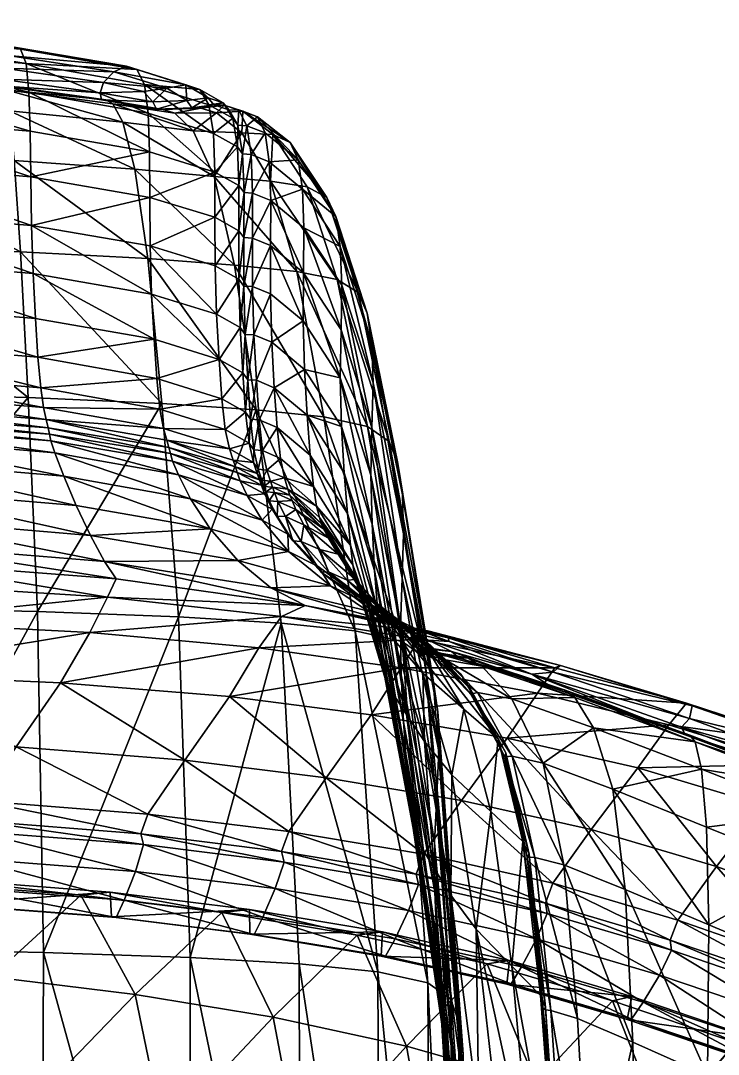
# Model space of a CAD drawing. Header units: centimetres. Extents: x -906 to 906, y -348 to 348.
# Drawn here: x 804.39 to 834.75, y 303.1 to 348.06 of the extents above; entities that cross this region are included whole.
import ezdxf

# ---------------------------------------------------------------- set-up
doc = ezdxf.new("R2010")
doc.units = ezdxf.units.CM
doc.layers.add('fabric', color=7, linetype='Continuous', true_color=0x068771)

msp = doc.modelspace()

# ---------------------------------------------------------------- meshes
at = {"layer": 'fabric', "color": 46, "true_color": 0x876e08}
mesh = msp.add_polyface(dxfattribs=at)
corners = [(808.839, 343.647, 401.84), (808.4, 344.452, 400.509), (803.743, 345.051, 401.76), (803.903, 344.141, 403.425), (809.36, 341.603, 403.391), (804.106, 341.976, 405.341), (796.115, 344.59, 404.323), (796.047, 345.575, 402.608), (784.541, 344.958, 404.953), (784.635, 342.633, 406.873), (796.218, 342.331, 406.302), (796.396, 338.29, 407.953), (784.771, 347.38, 376.872), (796.559, 346.885, 376.867), (796.656, 345.641, 365.788), (804.748, 344.953, 365.934), (804.621, 346.193, 376.858), (804.804, 343.261, 352.981), (796.716, 343.94, 352.686), (784.856, 346.129, 365.613), (809.937, 344.038, 366.056), (809.771, 345.282, 376.853), (809.997, 342.353, 353.226), (810.006, 340.378, 338.683), (804.828, 341.276, 338.316), (785.015, 342.412, 337.377), (796.763, 341.945, 337.875), (796.819, 339.819, 319.618), (784.934, 344.417, 352.348), (784.462, 346.988, 400.682), (796.031, 346.545, 399.989), (796.12, 347.153, 397.037), (803.841, 346.55, 396.465), (803.634, 345.994, 399.239), (804.105, 346.917, 391.892), (796.239, 347.576, 392.245), (784.507, 347.618, 397.631), (808.44, 345.831, 395.817), (807.992, 345.377, 398.297), (808.991, 346.083, 391.565), (809.445, 345.932, 385.3), (804.386, 346.823, 385.433), (796.403, 347.508, 385.604), (784.668, 348.004, 385.826), (784.572, 348.063, 392.678), (808.092, 344.621, 399.808), (803.598, 345.247, 400.924), (807.909, 344.622, 399.473), (803.511, 345.235, 400.557), (784.481, 345.993, 403.302), (795.975, 345.794, 401.746), (795.935, 345.778, 401.37), (795.962, 346.057, 401.108), (803.524, 345.52, 400.299), (807.845, 344.924, 399.242)]
mesh.append_faces([[corners[k] for k in face] for face in [(0, 1, 2), (2, 3, 0), (4, 0, 3), (3, 5, 4), (6, 3, 2), (2, 7, 6), (8, 6, 7), (9, 10, 6), (3, 6, 10), (10, 5, 3), (11, 10, 9), (12, 13, 14), (15, 14, 13), (13, 16, 15), (14, 15, 17), (17, 18, 14), (19, 14, 18), (20, 15, 16), (16, 21, 20), (15, 20, 22), (22, 17, 15), (22, 23, 24), (24, 17, 22), (25, 26, 27), (28, 18, 26), (24, 26, 18), (18, 17, 24), (29, 30, 31), (32, 31, 30), (30, 33, 32), (31, 32, 34), (34, 35, 31), (36, 31, 35), (37, 32, 33), (33, 38, 37), (32, 37, 39), (39, 34, 32), (40, 21, 16), (16, 41, 40), (39, 40, 41), (41, 34, 39), (42, 41, 16), (16, 13, 42), (43, 42, 13), (44, 35, 42), (41, 42, 35), (35, 34, 41), (45, 46, 2), (2, 1, 45), (46, 45, 47), (47, 48, 46), (49, 7, 50), (46, 50, 7), (7, 2, 46), (50, 46, 48), (48, 51, 50), (52, 53, 33), (33, 30, 52), (53, 52, 51), (51, 48, 53), (53, 54, 38), (38, 33, 53), (54, 53, 48), (48, 47, 54)]], dxfattribs={"vtx2": -1, "color": 46})
mesh = msp.add_polyface(dxfattribs=at)
corners = [(811.886, 343.275, 399.429), (814.009, 343.191, 396.054), (812.915, 344.054, 395.723), (811.098, 344.035, 398.587), (812.803, 341.283, 400.443), (809.36, 341.603, 403.391), (809.915, 337.715, 404.755), (813.695, 337.422, 401.461), (808.839, 343.647, 401.84), (808.4, 344.452, 400.509), (804.859, 339.156, 320.201), (810.019, 338.265, 320.688), (810.087, 336.167, 297.501), (812.844, 337.401, 321.036), (812.911, 335.3, 297.932), (812.776, 343.157, 366.15), (809.937, 344.038, 366.056), (809.771, 345.282, 376.853), (812.578, 344.406, 376.857), (812.842, 341.476, 353.407), (809.997, 342.353, 353.226), (810.006, 340.378, 338.683), (812.843, 339.509, 338.949), (810.752, 345.132, 395.313), (808.44, 345.831, 395.817), (807.992, 345.377, 398.297), (809.736, 344.978, 397.194), (811.577, 345.279, 391.322), (808.991, 346.083, 391.565), (809.445, 345.932, 385.3), (812.182, 345.075, 385.209), (812.23, 344.255, 395.451), (810.591, 344.196, 398.088), (813.246, 344.382, 391.343), (814.048, 344.127, 391.433), (812.797, 344.402, 391.239), (811.835, 344.273, 395.259), (810.295, 344.21, 397.81), (813.447, 344.187, 385.166), (808.092, 344.621, 399.808), (807.909, 344.622, 399.473), (813.819, 342.57, 366.211), (813.613, 343.818, 376.87), (813.883, 338.927, 339.085), (813.886, 340.891, 353.509), (811.613, 344.589, 395.17), (812.544, 344.71, 391.223), (810.137, 344.527, 397.634), (807.845, 344.924, 399.242), (813.199, 344.492, 385.165)]
mesh.append_faces([[corners[k] for k in face] for face in [(0, 1, 2), (2, 3, 0), (1, 0, 4), (5, 6, 7), (7, 4, 5), (8, 5, 4), (4, 0, 8), (9, 8, 0), (0, 3, 9), (10, 11, 12), (11, 13, 14), (15, 16, 17), (17, 18, 15), (16, 15, 19), (19, 20, 16), (21, 20, 19), (19, 22, 21), (11, 21, 22), (22, 13, 11), (23, 24, 25), (25, 26, 23), (24, 23, 27), (27, 28, 24), (29, 28, 27), (27, 30, 29), (17, 29, 30), (30, 18, 17), (31, 32, 3), (3, 2, 31), (33, 31, 2), (2, 34, 33), (31, 33, 35), (35, 36, 31), (32, 31, 36), (36, 37, 32), (38, 35, 33), (32, 39, 9), (9, 3, 32), (39, 32, 37), (37, 40, 39), (19, 15, 41), (42, 41, 15), (15, 18, 42), (13, 22, 43), (22, 19, 44), (45, 46, 27), (27, 23, 45), (47, 45, 23), (23, 26, 47), (45, 47, 37), (37, 36, 45), (46, 45, 36), (36, 35, 46), (48, 47, 26), (26, 25, 48), (47, 48, 40), (40, 37, 47), (49, 42, 18), (18, 30, 49), (46, 49, 30), (30, 27, 46), (49, 46, 35), (35, 38, 49)]], dxfattribs={"vtx2": -1, "color": 46})
mesh = msp.add_polyface(dxfattribs=at)
corners = [(814.009, 343.191, 396.054), (815.363, 343.113, 391.405), (814.048, 344.127, 391.433), (812.915, 344.054, 395.723), (812.803, 341.283, 400.443), (815.257, 341.085, 396.488), (816.848, 340.838, 391.423), (816.404, 337.156, 397.069), (813.695, 337.422, 401.461), (818.158, 336.8, 391.65), (816.108, 342.764, 385.168), (817.704, 340.371, 385.142), (818.097, 339.548, 377.021), (816.464, 342.013, 376.942), (814.696, 343.875, 385.232), (815.024, 343.178, 376.909), (816.698, 337.096, 339.308), (815.259, 338.28, 339.175), (815.266, 340.241, 353.564), (816.714, 339.05, 353.657), (818.327, 334.607, 339.472), (816.651, 340.732, 366.32), (815.201, 341.92, 366.247), (818.297, 338.237, 366.433), (818.357, 336.552, 353.783), (813.877, 344.165, 385.21), (813.246, 344.382, 391.343), (814.231, 343.49, 376.894), (813.842, 343.514, 376.886), (813.447, 344.187, 385.166), (814.478, 338.6, 339.142), (814.481, 340.563, 353.548), (814.474, 336.495, 321.28), (815.252, 336.177, 321.338), (814.099, 336.52, 321.262), (814.103, 338.626, 339.135), (814.106, 340.59, 353.55), (814.416, 342.241, 366.236), (814.041, 342.267, 366.24), (813.819, 342.57, 366.211), (813.886, 340.891, 353.509), (812.842, 341.476, 353.407), (813.613, 343.818, 376.87), (813.883, 338.927, 339.085), (813.88, 336.821, 321.204), (812.844, 337.401, 321.036), (812.843, 339.509, 338.949), (813.199, 344.492, 385.165)]
mesh.append_faces([[corners[k] for k in face] for face in [(0, 1, 2), (2, 3, 0), (4, 5, 0), (1, 0, 5), (5, 6, 1), (7, 5, 4), (4, 8, 7), (5, 7, 9), (9, 6, 5), (10, 11, 12), (12, 13, 10), (14, 10, 13), (13, 15, 14), (10, 14, 2), (2, 1, 10), (11, 10, 1), (1, 6, 11), (16, 17, 18), (18, 19, 16), (20, 16, 19), (21, 19, 18), (18, 22, 21), (13, 21, 22), (22, 15, 13), (21, 13, 12), (12, 23, 21), (19, 21, 23), (23, 24, 19), (25, 26, 2), (2, 14, 25), (27, 25, 14), (14, 15, 27), (25, 27, 28), (28, 29, 25), (26, 25, 29), (30, 31, 18), (18, 17, 30), (32, 30, 17), (17, 33, 32), (30, 32, 34), (34, 35, 30), (31, 30, 35), (35, 36, 31), (37, 27, 15), (15, 22, 37), (31, 37, 22), (22, 18, 31), (37, 31, 36), (36, 38, 37), (27, 37, 38), (38, 28, 27), (39, 40, 41), (39, 42, 28), (28, 38, 39), (40, 39, 38), (38, 36, 40), (43, 44, 45), (40, 43, 46), (43, 40, 36), (36, 35, 43), (44, 43, 35), (35, 34, 44), (42, 47, 29), (29, 28, 42)]], dxfattribs={"vtx2": -1, "color": 46})
mesh = msp.add_polyface(dxfattribs=at)
corners = [(810.536, 331.413, 406.121), (804.718, 331.666, 408.457), (805.118, 322.354, 410.21), (796.636, 331.887, 409.559), (796.926, 322.542, 411.403), (809.915, 337.715, 404.755), (809.36, 341.603, 403.391), (804.106, 341.976, 405.341), (804.379, 338.012, 406.926), (796.396, 338.29, 407.953), (784.786, 338.526, 408.521), (796.218, 342.331, 406.302), (786.235, 328.195, 197.983), (798.243, 327.702, 199.522), (798.549, 326.418, 187.609), (786.279, 330.48, 217.772), (797.673, 329.953, 218.746), (797.925, 328.962, 210.444), (806.266, 328.243, 211.754), (805.878, 329.257, 220.122), (806.802, 326.971, 200.894), (786.053, 329.456, 208.993), (811.783, 327.268, 212.899), (805.257, 332.093, 244.784), (805.14, 333.418, 256.783), (810.305, 332.501, 257.596), (805.034, 335.11, 273.917), (810.19, 334.205, 274.634), (797.125, 334.099, 255.816), (797.231, 332.776, 243.67), (785.482, 334.569, 254.73), (785.359, 336.245, 272.102), (797.017, 335.781, 273.062), (785.11, 340.279, 318.96), (796.819, 339.819, 319.618), (796.91, 337.726, 296.172), (804.933, 337.062, 296.895), (804.859, 339.156, 320.201), (785.23, 338.186, 295.357), (810.087, 336.167, 297.501), (810.006, 340.378, 338.683), (810.019, 338.265, 320.688), (804.828, 341.276, 338.316), (796.763, 341.945, 337.875), (797.332, 331.91, 235.864), (805.385, 331.24, 237.209), (805.5, 330.709, 232.589), (797.418, 331.353, 230.948), (787.209, 332.185, 233.038), (785.974, 333.201, 242.091), (810.598, 330.321, 238.312), (810.438, 331.168, 245.713), (790.787, 331.683, 230.098), (797.478, 330.96, 227.476), (805.577, 330.349, 229.456), (805.637, 330.072, 227.041), (797.523, 330.672, 224.931), (787.293, 331.445, 226.442), (790.865, 331.046, 224.437), (797.563, 330.43, 222.798), (805.703, 329.787, 224.574), (787.339, 331.064, 223.052), (810.999, 328.906, 226.225), (811.25, 328.313, 221.339), (810.83, 329.494, 231.242), (810.902, 329.236, 229.033)]
mesh.append_faces([[corners[k] for k in face] for face in [(0, 1, 2), (1, 3, 4), (5, 6, 7), (7, 8, 5), (0, 5, 8), (8, 1, 0), (3, 9, 10), (9, 3, 1), (1, 8, 9), (11, 9, 8), (8, 7, 11), (12, 13, 14), (15, 16, 17), (18, 17, 16), (16, 19, 18), (17, 18, 20), (20, 13, 17), (21, 17, 13), (22, 18, 19), (23, 24, 25), (24, 26, 27), (28, 24, 23), (23, 29, 28), (30, 28, 29), (31, 32, 28), (24, 28, 32), (32, 26, 24), (33, 34, 35), (36, 35, 34), (34, 37, 36), (35, 36, 26), (26, 32, 35), (38, 35, 32), (39, 36, 37), (27, 26, 36), (40, 41, 37), (37, 42, 40), (43, 42, 37), (37, 34, 43), (44, 45, 46), (46, 47, 44), (48, 44, 47), (49, 29, 44), (45, 44, 29), (29, 23, 45), (46, 45, 50), (45, 23, 51), (52, 47, 53), (54, 53, 47), (47, 46, 54), (53, 54, 55), (55, 56, 53), (57, 53, 56), (58, 56, 59), (60, 59, 56), (56, 55, 60), (59, 60, 19), (19, 16, 59), (61, 59, 16), (62, 60, 55), (63, 19, 60), (64, 54, 46), (65, 55, 54)]], dxfattribs={"vtx2": -1, "color": 46})
mesh = msp.add_polyface(dxfattribs=at)
corners = [(818.597, 323.718, 203.956), (817.409, 325.054, 214.512), (818.953, 323.753, 215.122), (818.206, 324.86, 223.472), (819.87, 322.248, 224.069), (816.404, 337.156, 397.069), (817.585, 330.826, 397.773), (819.476, 330.402, 392.011), (818.158, 336.8, 391.65), (819.071, 336.233, 385.276), (820.424, 329.761, 385.514), (820.806, 328.805, 377.384), (819.467, 335.338, 377.173), (817.704, 340.371, 385.142), (818.097, 339.548, 377.021), (816.848, 340.838, 391.423), (818.937, 321.518, 398.578), (820.986, 321.051, 392.432), (822.344, 319.372, 377.638), (821.975, 320.364, 385.8), (821.047, 325.745, 354.003), (821.001, 327.437, 366.722), (822.536, 317.99, 366.903), (819.675, 330.371, 339.601), (820.984, 323.817, 339.701), (820.916, 321.742, 322.02), (819.628, 328.29, 321.901), (818.327, 334.607, 339.472), (818.297, 332.519, 321.737), (818.357, 336.552, 353.783), (819.721, 332.306, 353.896), (816.714, 339.05, 353.657), (819.667, 333.995, 366.567), (818.297, 338.237, 366.433), (820.059, 320.951, 247.983), (818.742, 325.249, 247.669), (818.607, 326.63, 259.371), (819.926, 322.352, 259.658), (818.468, 328.393, 276.193), (819.787, 324.138, 276.441), (816.987, 329.157, 258.998), (816.855, 330.898, 275.868), (818.354, 330.402, 298.813), (816.744, 332.89, 298.541), (819.677, 326.165, 299.018), (820.949, 319.607, 299.164), (817.785, 325.548, 228.751), (817.577, 325.946, 231.873), (819.134, 323.38, 232.288), (819.392, 322.963, 229.237), (818.847, 324.387, 240.409), (817.267, 326.939, 240.016), (817.386, 326.449, 235.943), (818.931, 323.895, 236.32), (817.466, 326.182, 233.749), (819.004, 323.625, 234.131), (819.647, 322.658, 191.615), (817.785, 324.081, 203.556), (819.434, 322.583, 190.717), (817.457, 324.076, 203.259), (819.592, 322.652, 188.476), (817.339, 324.315, 202.62)]
mesh.append_faces([[corners[k] for k in face] for face in [(0, 1, 2), (3, 2, 1), (2, 3, 4), (5, 6, 7), (7, 8, 5), (9, 10, 11), (11, 12, 9), (13, 9, 12), (12, 14, 13), (9, 13, 15), (15, 8, 9), (10, 9, 8), (8, 7, 10), (6, 16, 17), (17, 7, 6), (18, 11, 10), (19, 10, 7), (7, 17, 19), (20, 21, 22), (21, 11, 18), (23, 24, 25), (25, 26, 23), (27, 23, 26), (26, 28, 27), (23, 27, 29), (29, 30, 23), (24, 23, 30), (30, 20, 24), (31, 29, 27), (32, 33, 14), (14, 12, 32), (21, 32, 12), (12, 11, 21), (32, 21, 20), (20, 30, 32), (33, 32, 30), (30, 29, 33), (34, 35, 36), (37, 36, 38), (38, 39, 37), (40, 36, 35), (41, 38, 36), (28, 42, 43), (42, 38, 41), (44, 42, 28), (28, 26, 44), (45, 44, 26), (42, 44, 39), (39, 38, 42), (46, 47, 48), (48, 49, 46), (3, 46, 49), (35, 50, 51), (52, 51, 50), (50, 53, 52), (50, 35, 34), (54, 55, 48), (48, 47, 54), (55, 54, 52), (52, 53, 55), (56, 57, 0), (58, 59, 57), (1, 0, 57), (60, 61, 59)]], dxfattribs={"vtx2": -1, "color": 46})
mesh = msp.add_polyface(dxfattribs=at)
corners = [(817.585, 330.826, 397.773), (816.404, 337.156, 397.069), (813.695, 337.422, 401.461), (814.642, 331.131, 402.557), (816.698, 337.096, 339.308), (818.327, 334.607, 339.472), (818.297, 332.519, 321.737), (816.682, 335, 321.52), (815.259, 338.28, 339.175), (815.252, 336.177, 321.338), (816.987, 329.157, 258.998), (815.547, 330.368, 258.679), (815.423, 332.093, 275.589), (816.855, 330.898, 275.868), (816.744, 332.89, 298.541), (815.316, 334.072, 298.309), (818.354, 330.402, 298.813), (809.915, 337.715, 404.755), (810.536, 331.413, 406.121), (810.305, 332.501, 257.596), (810.19, 334.205, 274.634), (813.018, 333.33, 275.142), (813.142, 331.615, 258.172), (810.438, 331.168, 245.713), (813.29, 330.276, 246.369), (805.257, 332.093, 244.784), (805.14, 333.418, 256.783), (812.911, 335.3, 297.932), (810.087, 336.167, 297.501), (810.019, 338.265, 320.688), (804.933, 337.062, 296.895), (810.598, 330.321, 238.312), (813.473, 329.431, 239.083), (810.742, 329.812, 233.964), (805.5, 330.709, 232.589), (805.385, 331.24, 237.209), (810.83, 329.494, 231.242), (814.765, 330.7, 258.556), (814.643, 332.418, 275.484), (814.912, 329.358, 246.801), (814.539, 329.388, 246.754), (814.391, 330.728, 258.512), (814.269, 332.445, 275.447), (814.538, 334.392, 298.226), (814.474, 336.495, 321.28), (814.163, 334.418, 298.198), (814.099, 336.52, 321.262), (814.177, 331.029, 258.431), (814.328, 329.688, 246.663), (814.053, 332.746, 275.373), (813.945, 334.719, 298.132), (813.88, 336.821, 321.204), (812.844, 337.401, 321.036)]
mesh.append_faces([[corners[k] for k in face] for face in [(0, 1, 2), (2, 3, 0), (4, 5, 6), (6, 7, 4), (8, 4, 7), (7, 9, 8), (10, 11, 12), (12, 13, 10), (14, 13, 12), (12, 15, 14), (7, 14, 15), (15, 9, 7), (14, 7, 6), (13, 14, 16), (17, 18, 3), (3, 2, 17), (19, 20, 21), (21, 22, 19), (23, 19, 22), (22, 24, 23), (19, 23, 25), (20, 19, 26), (27, 28, 29), (28, 27, 21), (21, 20, 28), (30, 28, 20), (31, 23, 24), (24, 32, 31), (33, 31, 32), (31, 33, 34), (23, 31, 35), (34, 33, 36), (37, 38, 12), (12, 11, 37), (39, 37, 11), (37, 39, 40), (40, 41, 37), (38, 37, 41), (41, 42, 38), (43, 44, 9), (9, 15, 43), (38, 43, 15), (15, 12, 38), (43, 38, 42), (42, 45, 43), (44, 43, 45), (45, 46, 44), (47, 48, 24), (24, 22, 47), (49, 47, 22), (22, 21, 49), (47, 49, 42), (42, 41, 47), (48, 47, 41), (41, 40, 48), (50, 49, 21), (21, 27, 50), (51, 50, 27), (27, 52, 51), (50, 51, 46), (46, 45, 50), (49, 50, 45), (45, 42, 49), (32, 24, 48)]], dxfattribs={"vtx2": -1, "color": 46})
mesh = msp.add_polyface(dxfattribs=at)
corners = [(805.118, 322.354, 410.21), (811.252, 322.124, 407.68), (810.536, 331.413, 406.121), (805.378, 307.53, 411.597), (811.757, 307.31, 408.914), (796.926, 322.542, 411.403), (804.718, 331.666, 408.457), (797.094, 307.702, 412.869), (808.033, 324.539, 177.26), (807.421, 325.669, 188.97), (813.84, 324.582, 190), (812.633, 325.961, 202.065), (806.802, 326.971, 200.894), (798.549, 326.418, 187.609), (798.786, 325.296, 175.845), (798.243, 327.702, 199.522), (806.266, 328.243, 211.754), (811.783, 327.268, 212.899), (804.194, 316.468, 41.118), (811.53, 315.894, 41.222), (809.917, 313.55, 5.628), (802.598, 314.124, 5.606), (806.117, 319.256, 84.218), (813.47, 318.658, 84.45), (794.764, 316.878, 40.943), (793.182, 314.535, 5.564), (796.678, 319.685, 83.822), (797.968, 321.938, 121.082), (798.69, 323.572, 149.379), (808.165, 322.985, 150.503), (807.398, 321.451, 121.787), (814.752, 320.784, 122.187), (815.734, 322.148, 151.437), (808.547, 323.788, 167.042), (798.898, 324.519, 165.367), (816.774, 322.629, 169.207), (792.888, 313.673, -9.199), (802.299, 313.262, -9.201), (802.427, 312.79, -12.704), (815.849, 311.458, -12.725), (809.731, 312.219, -12.713), (809.613, 312.688, -9.208), (815.742, 311.922, -9.217), (791.667, 311.12, -16.141), (801.03, 310.714, -16.14), (799.679, 310.599, -33.873), (791.802, 310.034, -14.529), (801.131, 309.632, -14.527), (813.147, 309.265, -33.881), (807, 310.027, -33.876), (808.286, 310.147, -16.141), (808.343, 309.071, -14.529), (792.298, 310.747, -14.633), (801.647, 310.353, -14.644), (801.328, 309.602, -14.374), (792, 309.998, -14.369), (808.539, 309.047, -14.383), (808.884, 309.801, -14.66), (793.024, 313.198, -12.7), (802.112, 311.618, -14.303), (792.734, 312.019, -14.294), (809.384, 311.057, -14.317), (815.466, 310.31, -14.335), (814.922, 309.065, -14.681)]
mesh.append_faces([[corners[k] for k in face] for face in [(0, 1, 2), (1, 0, 3), (3, 4, 1), (5, 0, 6), (0, 5, 7), (7, 3, 0), (8, 9, 10), (11, 10, 9), (9, 12, 11), (13, 9, 8), (8, 14, 13), (9, 13, 15), (15, 12, 9), (16, 17, 11), (11, 12, 16), (18, 19, 20), (20, 21, 18), (19, 18, 22), (22, 23, 19), (24, 18, 21), (21, 25, 24), (18, 24, 26), (26, 22, 18), (27, 28, 29), (29, 30, 27), (26, 27, 30), (30, 22, 26), (31, 23, 22), (22, 30, 31), (30, 29, 32), (33, 34, 14), (14, 8, 33), (34, 33, 29), (29, 28, 34), (35, 33, 8), (29, 33, 35), (36, 37, 38), (25, 21, 37), (39, 40, 41), (37, 41, 40), (40, 38, 37), (41, 37, 21), (21, 20, 41), (42, 41, 20), (43, 44, 45), (46, 47, 44), (48, 49, 50), (44, 50, 49), (49, 45, 44), (50, 44, 47), (47, 51, 50), (52, 53, 54), (55, 54, 47), (56, 54, 53), (53, 57, 56), (58, 38, 59), (60, 59, 53), (61, 59, 38), (38, 40, 61), (62, 61, 40), (63, 57, 61), (59, 61, 57), (57, 53, 59)]], dxfattribs={"vtx2": -1, "color": 46})
mesh = msp.add_polyface(dxfattribs=at)
corners = [(814.642, 331.131, 402.557), (810.536, 331.413, 406.121), (811.252, 322.124, 407.68), (818.937, 321.518, 398.578), (817.585, 330.826, 397.773), (818.742, 325.249, 247.669), (817.129, 327.794, 247.269), (816.987, 329.157, 258.998), (815.547, 330.368, 258.679), (815.693, 329.019, 246.93), (818.607, 326.63, 259.371), (816.855, 330.898, 275.868), (816.018, 327.681, 235.638), (815.865, 328.17, 239.693), (817.267, 326.939, 240.016), (805.878, 329.257, 220.122), (811.25, 328.313, 221.339), (811.783, 327.268, 212.899), (814.893, 326.332, 213.723), (814.25, 327.404, 222.222), (813.473, 329.431, 239.083), (813.638, 328.938, 234.936), (810.742, 329.812, 233.964), (805.637, 330.072, 227.041), (810.902, 329.236, 229.033), (810.999, 328.906, 226.225), (813.937, 328.047, 227.454), (813.812, 328.414, 230.528), (805.703, 329.787, 224.574), (813.731, 328.655, 232.553), (810.83, 329.494, 231.242), (805.577, 330.349, 229.456), (814.912, 329.358, 246.801), (815.577, 327.151, 228.172), (815.436, 327.533, 231.374), (816.197, 327.185, 231.525), (815.207, 327.18, 228.09), (815.068, 327.565, 231.29), (815.095, 328.515, 239.577), (815.259, 328.031, 235.532), (814.887, 328.069, 235.487), (814.722, 328.55, 239.534), (814.539, 329.388, 246.754), (814.515, 328.848, 239.43), (814.683, 328.364, 235.365), (814.328, 329.688, 246.663), (815.352, 327.765, 233.312), (816.107, 327.415, 233.436), (814.982, 327.801, 233.247), (815, 327.476, 227.964), (814.863, 327.858, 231.144), (814.778, 328.094, 233.107)]
mesh.append_faces([[corners[k] for k in face] for face in [(0, 1, 2), (3, 4, 0), (5, 6, 7), (8, 7, 6), (6, 9, 8), (10, 7, 11), (12, 13, 14), (6, 14, 13), (13, 9, 6), (15, 16, 17), (18, 17, 16), (16, 19, 18), (20, 21, 22), (23, 24, 25), (26, 25, 24), (24, 27, 26), (25, 26, 19), (19, 16, 25), (28, 25, 16), (29, 30, 22), (22, 21, 29), (30, 29, 27), (27, 24, 30), (31, 30, 24), (8, 9, 32), (33, 34, 35), (36, 37, 34), (38, 32, 9), (9, 13, 38), (39, 38, 13), (13, 12, 39), (38, 39, 40), (40, 41, 38), (32, 38, 41), (41, 42, 32), (43, 44, 21), (21, 20, 43), (45, 43, 20), (43, 45, 42), (42, 41, 43), (44, 43, 41), (41, 40, 44), (46, 39, 12), (12, 47, 46), (34, 46, 47), (47, 35, 34), (46, 34, 37), (37, 48, 46), (39, 46, 48), (48, 40, 39), (19, 26, 49), (50, 49, 26), (26, 27, 50), (49, 50, 37), (37, 36, 49), (51, 50, 27), (27, 29, 51), (44, 51, 29), (29, 21, 44), (51, 44, 40), (40, 48, 51), (50, 51, 48), (48, 37, 50)]], dxfattribs={"vtx2": -1, "color": 46})
mesh = msp.add_polyface(dxfattribs=at)
corners = [(817.409, 325.054, 214.512), (816.713, 326.136, 222.981), (818.206, 324.86, 223.472), (811.252, 322.124, 407.68), (815.726, 321.847, 403.805), (814.642, 331.131, 402.557), (811.757, 307.31, 408.914), (816.512, 307.034, 404.8), (818.937, 321.518, 398.578), (819.93, 306.691, 399.234), (817.785, 325.548, 228.751), (816.354, 326.802, 228.346), (817.577, 325.946, 231.873), (816.197, 327.185, 231.525), (817.267, 326.939, 240.016), (817.386, 326.449, 235.943), (816.018, 327.681, 235.638), (817.129, 327.794, 247.269), (818.742, 325.249, 247.669), (813.84, 324.582, 190), (812.633, 325.961, 202.065), (816.043, 324.974, 202.739), (817.874, 323.472, 190.052), (815.266, 323.387, 178.462), (819.483, 322.396, 180.234), (808.033, 324.539, 177.26), (811.783, 327.268, 212.899), (814.893, 326.332, 213.723), (811.53, 315.894, 41.222), (817.685, 315.128, 41.245), (816.052, 312.785, 5.627), (809.917, 313.55, 5.628), (813.47, 318.658, 84.45), (819.646, 317.866, 84.486), (815.734, 322.148, 151.437), (814.752, 320.784, 122.187), (807.398, 321.451, 121.787), (821.731, 321.159, 150.873), (820.942, 319.912, 122.198), (816.774, 322.629, 169.207), (820.439, 321.906, 175.415), (808.165, 322.985, 150.503), (816.107, 327.415, 233.436), (817.466, 326.182, 233.749), (816.596, 325.411, 214.257), (815.916, 326.487, 222.776), (817.785, 324.081, 203.556), (817.457, 324.076, 203.259), (816.228, 325.433, 214.171), (815.546, 326.513, 222.7), (815.577, 327.151, 228.172), (815.207, 327.18, 228.09), (815.436, 327.533, 231.374), (817.339, 324.315, 202.62), (816.018, 325.73, 214.07), (815.336, 326.811, 222.596), (814.25, 327.404, 222.222), (815, 327.476, 227.964), (821.695, 310.481, -12.74), (815.849, 311.458, -12.725), (815.742, 311.922, -9.217), (809.613, 312.688, -9.208), (821.27, 309.349, -14.358), (815.466, 310.31, -14.335), (809.731, 312.219, -12.713), (809.384, 311.057, -14.317), (814.922, 309.065, -14.681)]
mesh.append_faces([[corners[k] for k in face] for face in [(0, 1, 2), (3, 4, 5), (4, 3, 6), (6, 7, 4), (5, 4, 8), (4, 7, 9), (10, 2, 1), (1, 11, 10), (12, 10, 11), (11, 13, 12), (14, 15, 16), (14, 17, 18), (19, 20, 21), (21, 22, 19), (23, 19, 22), (22, 24, 23), (19, 23, 25), (26, 27, 21), (21, 20, 26), (28, 29, 30), (30, 31, 28), (29, 28, 32), (32, 33, 29), (34, 35, 36), (35, 34, 37), (32, 35, 38), (25, 23, 39), (40, 39, 23), (39, 34, 41), (42, 43, 12), (12, 13, 42), (43, 42, 16), (16, 15, 43), (44, 45, 1), (1, 0, 44), (46, 44, 0), (44, 46, 47), (47, 48, 44), (45, 44, 48), (48, 49, 45), (13, 11, 50), (45, 50, 11), (11, 1, 45), (50, 45, 49), (49, 51, 50), (52, 50, 51), (22, 21, 53), (54, 53, 21), (21, 27, 54), (55, 54, 27), (27, 56, 55), (54, 55, 49), (49, 48, 54), (53, 54, 48), (48, 47, 53), (57, 55, 56), (55, 57, 51), (51, 49, 55), (58, 59, 60), (61, 60, 59), (31, 30, 60), (62, 63, 59), (64, 59, 63), (65, 63, 66)]], dxfattribs={"vtx2": -1, "color": 46})
mesh = msp.add_polyface(dxfattribs=at)
corners = [(820.432, 322.287, 192.33), (821.987, 320.881, 194.021), (823.544, 319.628, 185.499), (822.04, 321.075, 183.11), (818.597, 323.718, 203.956), (820.167, 322.376, 204.905), (818.953, 323.753, 215.122), (819.87, 322.248, 224.069), (820.661, 321.105, 215.877), (821.888, 319.679, 206.035), (820.424, 329.761, 385.514), (821.975, 320.364, 385.8), (822.344, 319.372, 377.638), (820.984, 323.817, 339.701), (821.047, 325.745, 354.003), (822.578, 316.299, 354.111), (822.536, 317.99, 366.903), (821.001, 327.437, 366.722), (818.607, 326.63, 259.371), (819.926, 322.352, 259.658), (820.059, 320.951, 247.983), (819.628, 328.29, 321.901), (820.916, 321.742, 322.02), (820.949, 319.607, 299.164), (819.677, 326.165, 299.018), (821.049, 317.562, 276.618), (819.787, 324.138, 276.441), (819.392, 322.963, 229.237), (818.206, 324.86, 223.472), (820.695, 318.62, 229.652), (819.134, 323.38, 232.288), (820.427, 319.05, 232.645), (820.152, 320.077, 240.733), (820.224, 319.579, 236.646), (818.931, 323.895, 236.32), (818.847, 324.387, 240.409), (827.874, 320.013, 164.227), (822.17, 321.5, 167), (822.997, 321.212, 173.787), (815.266, 323.387, 178.462), (819.483, 322.396, 180.234), (820.439, 321.906, 175.415), (816.774, 322.629, 169.207), (815.734, 322.148, 151.437), (821.731, 321.159, 150.873), (819.004, 323.625, 234.131), (820.293, 319.303, 234.463), (819.647, 322.658, 191.615), (821.308, 321.448, 182.108), (821.06, 321.389, 181.631), (819.434, 322.583, 190.717), (817.785, 324.081, 203.556), (819.592, 322.652, 188.476), (820.991, 321.899, 180.441), (817.874, 323.472, 190.052), (817.339, 324.315, 202.62), (817.457, 324.076, 203.259), (821.007, 321.542, 180.82), (821.379, 321.445, 178.568), (821.648, 321.585, 177.54), (823.036, 321.05, 176.329), (821.644, 321.385, 177.644), (822.128, 321.118, 177.237), (821.893, 320.758, 178.707), (821.669, 320.714, 178.435), (822.548, 320.397, 179.773), (821.546, 320.919, 178.228), (821.591, 320.922, 177.998), (821.669, 321.029, 177.785), (821.799, 320.822, 177.726)]
mesh.append_faces([[corners[k] for k in face] for face in [(0, 1, 2), (2, 3, 0), (1, 0, 4), (4, 5, 1), (6, 5, 4), (7, 8, 6), (5, 6, 8), (8, 9, 5), (10, 11, 12), (13, 14, 15), (12, 16, 17), (18, 19, 20), (21, 22, 23), (24, 23, 25), (25, 26, 24), (27, 7, 28), (7, 27, 29), (27, 30, 31), (32, 33, 34), (34, 35, 32), (20, 32, 35), (36, 37, 38), (39, 40, 41), (42, 41, 38), (38, 37, 42), (43, 42, 37), (37, 44, 43), (31, 30, 45), (46, 45, 34), (34, 33, 46), (4, 0, 47), (48, 47, 0), (0, 3, 48), (47, 48, 49), (49, 50, 47), (51, 47, 50), (52, 53, 40), (40, 54, 52), (55, 52, 54), (56, 50, 52), (57, 52, 50), (50, 49, 57), (52, 57, 58), (58, 53, 52), (59, 60, 38), (38, 41, 59), (53, 59, 41), (41, 40, 53), (59, 53, 58), (58, 61, 59), (60, 59, 61), (61, 62, 60), (63, 64, 49), (49, 48, 63), (48, 3, 65), (66, 67, 58), (58, 57, 66), (64, 66, 57), (57, 49, 64), (68, 69, 62), (62, 61, 68), (67, 68, 61), (61, 58, 67)]], dxfattribs={"vtx2": -1, "color": 46})
mesh = msp.add_polyface(dxfattribs=at)
corners = [(823.672, 318.112, 195.917), (821.987, 320.881, 194.021), (820.167, 322.376, 204.905), (821.888, 319.679, 206.035), (821.964, 316.711, 216.564), (821.18, 317.884, 224.59), (822.367, 311.21, 225.03), (823.152, 315.251, 206.981), (823.103, 310.015, 217.165), (820.661, 321.105, 215.877), (819.87, 322.248, 224.069), (819.93, 306.691, 399.234), (818.937, 321.518, 398.578), (815.726, 321.847, 403.805), (822.099, 306.203, 392.792), (820.986, 321.051, 392.432), (823.459, 304.487, 377.848), (822.344, 319.372, 377.638), (821.975, 320.364, 385.8), (823.111, 305.494, 386.047), (822.494, 314.377, 339.781), (822.4, 312.304, 322.1), (820.916, 321.742, 322.02), (820.984, 323.817, 339.701), (822.578, 316.299, 354.111), (822.536, 317.99, 366.903), (821.047, 325.745, 354.003), (821.049, 317.562, 276.618), (820.949, 319.607, 299.164), (822.41, 310.159, 299.256), (819.926, 322.352, 259.658), (821.18, 315.754, 259.865), (821.308, 314.332, 248.217), (820.059, 320.951, 247.983), (819.787, 324.138, 276.441), (820.695, 318.62, 229.652), (820.427, 319.05, 232.645), (821.66, 312.399, 232.934), (821.912, 311.961, 229.993), (819.392, 322.963, 229.237), (820.152, 320.077, 240.733), (821.397, 313.446, 240.983), (820.224, 319.579, 236.646), (821.467, 312.939, 236.907), (819.646, 317.866, 84.486), (820.942, 319.912, 122.198), (826.881, 318.812, 121.738), (823.569, 314.144, 41.176), (817.685, 315.128, 41.245), (821.731, 321.159, 150.873), (814.752, 320.784, 122.187), (813.47, 318.658, 84.45), (820.293, 319.303, 234.463), (821.533, 312.658, 234.731), (819.004, 323.625, 234.131), (823.966, 318.978, 182.367), (822.548, 320.397, 179.773), (822.04, 321.075, 183.11), (821.893, 320.758, 178.707), (821.308, 321.448, 182.108), (822.606, 320.156, 179.414), (821.998, 320.508, 178.373), (821.669, 320.714, 178.435), (821.78, 320.467, 178.081), (822.01, 320.568, 177.813), (822.222, 320.618, 178.067), (823.818, 320.349, 176.65), (822.87, 320.256, 179.125), (821.546, 320.919, 178.228), (821.591, 320.922, 177.998), (821.919, 320.75, 177.64), (823.49, 320.333, 176.435), (823.139, 320.62, 176.454), (821.799, 320.822, 177.726), (822.128, 321.118, 177.237), (821.669, 321.029, 177.785)]
mesh.append_faces([[corners[k] for k in face] for face in [(0, 1, 2), (2, 3, 0), (4, 5, 6), (7, 4, 8), (4, 7, 3), (3, 9, 4), (5, 4, 9), (9, 10, 5), (0, 3, 7), (11, 12, 13), (14, 15, 12), (16, 17, 18), (19, 18, 15), (20, 21, 22), (22, 23, 20), (24, 20, 23), (25, 24, 26), (27, 28, 29), (21, 29, 28), (28, 22, 21), (30, 31, 32), (32, 33, 30), (31, 30, 34), (34, 27, 31), (35, 36, 37), (37, 38, 35), (5, 35, 38), (35, 5, 10), (36, 35, 39), (40, 33, 32), (32, 41, 40), (42, 40, 41), (41, 43, 42), (44, 45, 46), (47, 48, 44), (49, 45, 50), (45, 44, 51), (52, 53, 37), (37, 36, 52), (54, 52, 36), (53, 52, 42), (42, 43, 53), (55, 56, 57), (56, 58, 59), (58, 56, 60), (60, 61, 58), (62, 58, 61), (61, 63, 62), (64, 65, 66), (65, 64, 63), (63, 61, 65), (67, 65, 61), (61, 60, 67), (68, 62, 63), (63, 69, 68), (70, 64, 71), (71, 72, 70), (73, 70, 72), (72, 74, 73), (70, 73, 63), (63, 64, 70), (75, 69, 63), (63, 73, 75)]], dxfattribs={"vtx2": -1, "color": 46})
mesh = msp.add_polyface(dxfattribs=at)
corners = [(822.367, 311.21, 225.03), (823.103, 310.015, 217.165), (821.964, 316.711, 216.564), (824.205, 308.536, 207.774), (823.152, 315.251, 206.981), (824.846, 313.654, 197.246), (825.756, 306.934, 198.23), (826.235, 312.357, 189.771), (827.01, 305.655, 190.899), (830.696, 310.261, 180.868), (830.156, 314.63, 179.093), (827.131, 315.769, 183.081), (828.02, 311.333, 184.864), (831.026, 303.628, 182.161), (818.937, 321.518, 398.578), (819.93, 306.691, 399.234), (822.099, 306.203, 392.792), (821.975, 320.364, 385.8), (823.111, 305.494, 386.047), (823.459, 304.487, 377.848), (820.986, 321.051, 392.432), (822.494, 314.377, 339.781), (822.578, 316.299, 354.111), (823.661, 301.421, 354.191), (822.4, 312.304, 322.1), (823.546, 299.508, 339.83), (822.536, 317.99, 366.903), (822.344, 319.372, 377.638), (823.637, 303.105, 367.046), (822.604, 306.268, 260.002), (822.718, 304.828, 248.375), (821.308, 314.332, 248.217), (821.18, 315.754, 259.865), (822.49, 308.096, 276.731), (821.049, 317.562, 276.618), (822.41, 310.159, 299.256), (821.912, 311.961, 229.993), (821.18, 317.884, 224.59), (823.259, 302.426, 230.257), (821.66, 312.399, 232.934), (823.035, 302.869, 233.151), (821.467, 312.939, 236.907), (821.397, 313.446, 240.983), (822.799, 303.93, 241.156), (832.978, 308.931, 5.492), (827.547, 310.538, 5.554), (829.219, 312.879, 41.035), (823.569, 314.144, 41.176), (821.917, 311.801, 5.6), (817.685, 315.128, 41.245), (816.052, 312.785, 5.627), (821.533, 312.658, 234.731), (822.921, 303.131, 234.926), (825.161, 316.819, 188.109), (826.51, 311.799, 186.964), (827.224, 305.144, 188.145), (827.129, 305.045, 187.751), (826.434, 311.669, 186.566), (825.502, 316.21, 185.195), (828.624, 304.656, 186.078), (826.768, 311.658, 186.315), (825.782, 316.067, 184.538), (825.456, 316.041, 184.798), (827.461, 305.005, 187.502), (827.226, 309.675, -9.245), (832.652, 308.069, -9.262), (832.714, 307.628, -12.779), (827.304, 309.224, -12.759), (821.601, 310.939, -9.23), (815.742, 311.922, -9.217), (821.695, 310.481, -12.74), (824.688, 307.028, -33.898), (819.033, 308.285, -33.889), (820.13, 308.425, -16.153), (814.348, 309.392, -16.146), (814.352, 308.326, -14.534), (820.073, 307.373, -14.542), (814.922, 309.065, -14.681), (820.678, 308.119, -14.707), (820.267, 307.366, -14.415), (832.187, 306.547, -14.414), (826.832, 308.115, -14.384), (815.849, 311.458, -12.725), (821.27, 309.349, -14.358), (826.183, 306.906, -14.738), (815.466, 310.31, -14.335)]
mesh.append_faces([[corners[k] for k in face] for face in [(0, 1, 2), (1, 3, 4), (5, 4, 3), (3, 6, 5), (7, 5, 6), (6, 8, 7), (9, 10, 11), (11, 12, 9), (13, 9, 12), (14, 15, 16), (17, 18, 19), (20, 16, 18), (21, 22, 23), (24, 21, 25), (26, 27, 19), (19, 28, 26), (22, 26, 28), (29, 30, 31), (31, 32, 29), (33, 29, 32), (32, 34, 33), (35, 33, 34), (36, 0, 37), (0, 36, 38), (36, 39, 40), (41, 42, 43), (42, 31, 30), (44, 45, 46), (47, 46, 45), (45, 48, 47), (49, 47, 48), (48, 50, 49), (40, 39, 51), (52, 51, 41), (53, 7, 54), (55, 54, 7), (56, 57, 54), (58, 54, 57), (59, 12, 60), (61, 60, 12), (62, 57, 60), (63, 60, 57), (64, 65, 66), (66, 67, 64), (65, 64, 45), (45, 44, 65), (68, 69, 50), (50, 48, 68), (64, 68, 48), (48, 45, 64), (68, 64, 67), (67, 70, 68), (69, 68, 70), (71, 72, 73), (74, 73, 72), (75, 76, 73), (77, 78, 79), (80, 81, 67), (82, 70, 83), (81, 83, 70), (70, 67, 81), (83, 81, 84), (84, 78, 83), (85, 83, 78)]], dxfattribs={"vtx2": -1, "color": 46})
mesh = msp.add_polyface(dxfattribs=at)
corners = [(821.987, 320.881, 194.021), (823.672, 318.112, 195.917), (825.161, 316.819, 188.109), (823.544, 319.628, 185.499), (824.846, 313.654, 197.246), (826.235, 312.357, 189.771), (823.152, 315.251, 206.981), (833.736, 316.691, 169.748), (828.497, 318.625, 174.036), (829.312, 317.301, 176.444), (825.755, 318.555, 180.286), (824.46, 319.983, 177.726), (827.131, 315.769, 183.081), (830.156, 314.63, 179.093), (834.009, 315.498, 171.965), (826.881, 318.812, 121.738), (825.558, 316.853, 84.291), (819.646, 317.866, 84.486), (827.625, 319.904, 149.666), (820.942, 319.912, 122.198), (821.731, 321.159, 150.873), (833.365, 318.375, 148.086), (832.596, 317.432, 120.934), (831.237, 315.559, 83.92), (823.569, 314.144, 41.176), (829.219, 312.879, 41.035), (822.997, 321.212, 173.787), (827.563, 319.727, 170.449), (827.874, 320.013, 164.227), (833.613, 318.26, 161.388), (822.17, 321.5, 167), (828.04, 318.958, 172.986), (827.548, 319.046, 172.895), (823.49, 320.333, 176.435), (823.818, 320.349, 176.65), (833.502, 316.984, 168.742), (826.627, 319.639, 173.362), (833.145, 317.328, 168.303), (833.489, 317.706, 166.304), (823.036, 321.05, 176.329), (822.128, 321.118, 177.237), (823.139, 320.62, 176.454), (833.306, 316.991, 168.432), (822.04, 321.075, 183.11), (823.966, 318.978, 182.367), (825.502, 316.21, 185.195), (825.456, 316.041, 184.798), (823.97, 318.768, 181.985), (822.548, 320.397, 179.773), (822.606, 320.156, 179.414), (826.51, 311.799, 186.964), (826.434, 311.669, 186.566), (824.27, 318.836, 181.712), (825.782, 316.067, 184.538), (822.87, 320.256, 179.125), (828.02, 311.333, 184.864), (826.768, 311.658, 186.315), (822.222, 320.618, 178.067), (822.01, 320.568, 177.813)]
mesh.append_faces([[corners[k] for k in face] for face in [(0, 1, 2), (2, 3, 0), (4, 5, 2), (2, 1, 4), (6, 4, 1), (7, 8, 9), (10, 9, 8), (8, 11, 10), (9, 10, 12), (12, 13, 9), (14, 9, 13), (15, 16, 17), (18, 15, 19), (19, 20, 18), (15, 18, 21), (21, 22, 15), (16, 15, 22), (22, 23, 16), (17, 16, 24), (25, 24, 16), (16, 23, 25), (26, 27, 28), (29, 28, 27), (21, 18, 28), (30, 28, 18), (18, 20, 30), (31, 32, 33), (33, 34, 31), (8, 31, 34), (34, 11, 8), (31, 8, 7), (32, 31, 35), (36, 37, 38), (38, 27, 36), (39, 36, 27), (27, 26, 39), (36, 39, 40), (40, 41, 36), (32, 36, 41), (41, 33, 32), (36, 32, 42), (42, 37, 36), (43, 3, 44), (45, 44, 3), (3, 2, 45), (44, 45, 46), (46, 47, 44), (48, 44, 47), (47, 49, 48), (50, 45, 2), (51, 46, 45), (52, 53, 12), (12, 10, 52), (54, 52, 10), (10, 11, 54), (52, 54, 49), (49, 47, 52), (53, 52, 47), (47, 46, 53), (55, 12, 53), (56, 53, 46), (57, 54, 11), (11, 34, 57), (34, 33, 58)]], dxfattribs={"vtx2": -1, "color": 46})
mesh = msp.add_polyface(dxfattribs=at)
corners = [(844.056, 312.476, 164.056), (838.934, 314.691, 166.556), (838.911, 313.571, 168.628), (834.009, 315.498, 171.965), (833.736, 316.691, 169.748), (834.235, 312.983, 174.431), (838.752, 311.159, 170.95), (843.878, 311.399, 166.016), (829.312, 317.301, 176.444), (830.156, 314.63, 179.093), (830.696, 310.261, 180.868), (831.026, 303.628, 182.161), (834.274, 302.18, 177.565), (834.331, 308.725, 176.185), (838.459, 307.007, 172.671), (843.474, 309.06, 168.223), (838.114, 315.72, 119.915), (836.717, 313.923, 83.426), (831.237, 315.559, 83.92), (832.596, 317.432, 120.934), (838.9, 316.56, 146.4), (833.365, 318.375, 148.086), (844.257, 314.4, 144.722), (843.462, 313.624, 118.807), (834.669, 311.271, 40.837), (839.997, 309.345, 40.601), (838.321, 307.076, 5.42), (832.978, 308.931, 5.492), (829.219, 312.879, 41.035), (842.041, 311.907, 82.863), (843.687, 305.07, 5.343), (827.563, 319.727, 170.449), (833.489, 317.706, 166.304), (833.613, 318.26, 161.388), (827.874, 320.013, 164.227), (839.112, 316.337, 158.983), (839.006, 315.676, 163.275), (838.82, 314.966, 165.586), (833.502, 316.984, 168.742), (844.005, 312.744, 163.116), (843.933, 312.735, 162.732), (838.733, 314.95, 165.202), (833.306, 316.991, 168.432), (828.04, 318.958, 172.986), (827.548, 319.046, 172.895), (844.252, 313.459, 160.929), (838.837, 315.201, 164.89), (833.145, 317.328, 168.303), (844.053, 312.982, 162.439), (832.652, 308.069, -9.262), (838.001, 306.238, -9.279), (838.044, 305.808, -12.801), (832.714, 307.628, -12.779), (843.419, 303.884, -12.822), (843.394, 304.301, -9.297), (835.521, 303.591, -33.922), (830.148, 305.431, -33.909), (830.988, 305.615, -16.175), (836.225, 303.833, -16.19), (830.777, 304.612, -14.567), (837.46, 304.763, -14.445), (832.187, 306.547, -14.414), (836.676, 303.619, -14.81), (831.473, 305.367, -14.772), (842.776, 302.88, -14.477)]
mesh.append_faces([[corners[k] for k in face] for face in [(0, 1, 2), (3, 2, 1), (1, 4, 3), (2, 3, 5), (5, 6, 2), (7, 2, 6), (8, 3, 4), (9, 5, 3), (10, 11, 12), (12, 13, 10), (9, 10, 13), (13, 5, 9), (14, 13, 12), (15, 6, 14), (13, 14, 6), (6, 5, 13), (16, 17, 18), (18, 19, 16), (20, 16, 19), (19, 21, 20), (16, 20, 22), (17, 16, 23), (24, 25, 26), (26, 27, 24), (28, 24, 27), (24, 28, 18), (18, 17, 24), (25, 24, 17), (17, 29, 25), (30, 26, 25), (31, 32, 33), (34, 33, 21), (35, 33, 32), (32, 36, 35), (33, 35, 20), (20, 21, 33), (37, 38, 4), (4, 1, 37), (39, 37, 1), (40, 41, 37), (38, 37, 41), (41, 42, 38), (4, 38, 43), (38, 42, 44), (45, 36, 46), (47, 46, 36), (36, 32, 47), (46, 47, 42), (42, 41, 46), (48, 46, 41), (49, 50, 51), (51, 52, 49), (50, 49, 27), (27, 26, 50), (53, 51, 50), (54, 50, 26), (55, 56, 57), (58, 57, 59), (60, 61, 52), (52, 51, 60), (61, 60, 62), (62, 63, 61), (64, 60, 51)]], dxfattribs={"vtx2": -1, "color": 46})
mesh = msp.add_polyface(dxfattribs=at)
corners = [(825.756, 306.934, 198.23), (826.65, 297.383, 199.092), (827.733, 296.123, 191.909), (827.01, 305.655, 190.899), (824.205, 308.536, 207.774), (825.291, 298.977, 208.445), (824.318, 300.462, 217.659), (823.103, 310.015, 217.165), (823.664, 301.668, 225.381), (822.367, 311.21, 225.03), (831.026, 303.628, 182.161), (828.624, 304.656, 186.078), (829.146, 295.144, 187.167), (828.02, 311.333, 184.864), (820.034, 283.807, 399.491), (819.93, 306.691, 399.234), (816.512, 307.034, 404.8), (823.661, 301.421, 354.191), (823.546, 299.508, 339.83), (822.494, 314.377, 339.781), (823.414, 297.438, 322.141), (822.4, 312.304, 322.1), (823.637, 303.105, 367.046), (822.578, 316.299, 354.111), (822.604, 306.268, 260.002), (822.49, 308.096, 276.731), (823.429, 293.203, 276.789), (822.718, 304.828, 248.375), (823.511, 291.355, 260.076), (822.41, 310.159, 299.256), (823.386, 295.284, 299.303), (823.259, 302.426, 230.257), (823.035, 302.869, 233.151), (821.912, 311.961, 229.993), (822.799, 303.93, 241.156), (822.861, 303.417, 237.091), (821.467, 312.939, 236.907), (821.397, 313.446, 240.983), (823.6, 289.897, 248.464), (821.179, 303.456, -82.39), (815.375, 304.719, -82.39), (819.033, 308.285, -33.889), (824.688, 307.028, -33.898), (826.802, 301.852, -82.391), (830.148, 305.431, -33.909), (832.315, 299.937, -82.392), (828.031, 294.816, -143.838), (822.371, 296.794, -143.852), (816.576, 298.395, -143.865), (821.533, 312.658, 234.731), (822.921, 303.131, 234.926), (826.235, 312.357, 189.771), (827.224, 305.144, 188.145), (826.51, 311.799, 186.964), (827.129, 305.045, 187.751), (827.878, 295.641, 189.209), (827.769, 295.56, 188.818), (827.461, 305.005, 187.502), (828.092, 295.502, 188.561), (826.768, 311.658, 186.315), (826.434, 311.669, 186.566), (820.13, 308.425, -16.153), (825.666, 307.185, -16.163), (820.073, 307.373, -14.542), (825.537, 306.154, -14.553), (830.988, 305.615, -16.175), (830.777, 304.612, -14.567), (830.971, 304.625, -14.461), (825.731, 306.157, -14.436), (826.183, 306.906, -14.738), (831.473, 305.367, -14.772), (820.267, 307.366, -14.415), (820.678, 308.119, -14.707), (814.548, 308.31, -14.397), (827.304, 309.224, -12.759), (832.714, 307.628, -12.779), (832.187, 306.547, -14.414), (826.832, 308.115, -14.384)]
mesh.append_faces([[corners[k] for k in face] for face in [(0, 1, 2), (2, 3, 0), (1, 0, 4), (4, 5, 1), (6, 5, 4), (4, 7, 6), (8, 6, 7), (7, 9, 8), (10, 11, 12), (13, 11, 10), (14, 15, 16), (17, 18, 19), (18, 20, 21), (22, 17, 23), (24, 25, 26), (27, 24, 28), (29, 21, 20), (20, 30, 29), (25, 29, 30), (30, 26, 25), (31, 8, 9), (32, 31, 33), (34, 35, 36), (27, 34, 37), (34, 27, 38), (39, 40, 41), (41, 42, 39), (43, 39, 42), (42, 44, 43), (45, 43, 44), (43, 45, 46), (39, 43, 47), (47, 48, 39), (49, 50, 32), (36, 35, 50), (51, 3, 52), (53, 52, 54), (55, 52, 3), (3, 2, 55), (56, 54, 52), (12, 11, 57), (58, 57, 54), (59, 57, 11), (60, 54, 57), (61, 62, 42), (62, 61, 63), (63, 64, 62), (62, 65, 44), (44, 42, 62), (65, 62, 64), (64, 66, 65), (67, 68, 69), (69, 70, 67), (68, 67, 66), (66, 64, 68), (68, 71, 72), (72, 69, 68), (71, 68, 64), (64, 63, 71), (73, 71, 63), (74, 75, 76), (77, 76, 70), (70, 69, 77)]], dxfattribs={"vtx2": -1, "color": 46})
mesh = msp.add_polyface(dxfattribs=at)
corners = [(797.094, 307.702, 412.869), (796.967, 284.815, 413.337), (805.297, 284.647, 412.03), (805.378, 307.53, 411.597), (811.743, 284.431, 409.305), (811.757, 307.31, 408.914), (816.567, 284.156, 405.135), (816.512, 307.034, 404.8), (820.034, 283.807, 399.491), (800.977, 289.579, -269.247), (794.57, 290.562, -269.229), (796.436, 292.446, -244.904), (802.796, 291.463, -244.89), (807.246, 288.319, -269.264), (809.011, 290.203, -244.871), (806.429, 287.431, -280.941), (800.141, 288.691, -280.877), (813.382, 286.723, -269.267), (815.086, 288.606, -244.847), (812.587, 285.837, -280.983), (805.67, 286.37, -290.111), (799.381, 287.623, -289.972), (799.669, 288.111, -287.01), (793.24, 289.091, -286.91), (793.717, 289.673, -280.815), (805.963, 286.854, -287.116), (792.957, 288.599, -289.843), (799.099, 287.011, -292.089), (815.375, 304.719, -82.39), (809.365, 305.703, -82.39), (813.147, 309.265, -33.881), (819.033, 308.285, -33.889), (821.179, 303.456, -82.39), (816.576, 298.395, -143.865), (810.617, 299.657, -143.877), (804.474, 300.641, -143.888), (812.321, 293.769, -200.549), (818.274, 292.171, -200.523), (806.217, 295.031, -200.572), (799.951, 296.014, -200.591), (793.51, 296.779, -200.606), (798.128, 301.405, -143.896), (803.12, 306.468, -82.39), (795.731, 307.041, -82.391), (799.679, 310.599, -33.873), (807, 310.027, -33.876), (814.348, 309.392, -16.146), (820.13, 308.425, -16.153), (814.352, 308.326, -14.534), (808.286, 310.147, -16.141), (808.343, 309.071, -14.529), (820.267, 307.366, -14.415), (814.548, 308.31, -14.397), (814.922, 309.065, -14.681), (820.073, 307.373, -14.542), (808.539, 309.047, -14.383), (808.884, 309.801, -14.66), (801.328, 309.602, -14.374), (801.131, 309.632, -14.527), (820.678, 308.119, -14.707), (815.466, 310.31, -14.335)]
mesh.append_faces([[corners[k] for k in face] for face in [(0, 1, 2), (2, 3, 0), (4, 5, 3), (3, 2, 4), (5, 4, 6), (6, 7, 5), (7, 6, 8), (9, 10, 11), (11, 12, 9), (13, 9, 12), (12, 14, 13), (9, 13, 15), (15, 16, 9), (10, 9, 16), (17, 13, 14), (14, 18, 17), (19, 15, 13), (20, 21, 22), (23, 22, 21), (24, 16, 22), (25, 22, 16), (16, 15, 25), (26, 21, 27), (28, 29, 30), (30, 31, 28), (28, 32, 33), (33, 34, 28), (29, 28, 34), (34, 35, 29), (36, 37, 18), (18, 14, 36), (37, 36, 33), (38, 36, 14), (14, 12, 38), (39, 38, 12), (12, 11, 39), (38, 39, 35), (35, 34, 38), (36, 38, 34), (34, 33, 36), (40, 39, 11), (39, 40, 41), (41, 35, 39), (42, 43, 44), (44, 45, 42), (29, 42, 45), (45, 30, 29), (42, 29, 35), (35, 41, 42), (43, 42, 41), (31, 30, 46), (47, 46, 48), (49, 46, 30), (46, 49, 50), (50, 48, 46), (51, 52, 53), (54, 48, 52), (52, 55, 56), (56, 53, 52), (55, 52, 48), (48, 50, 55), (57, 55, 50), (50, 58, 57), (59, 53, 60)]], dxfattribs={"vtx2": -1, "color": 46})
mesh = msp.add_polyface(dxfattribs=at)
corners = [(826.65, 297.383, 199.092), (826.781, 282.536, 199.743), (827.639, 281.326, 192.693), (827.733, 296.123, 191.909), (825.291, 298.977, 208.445), (825.681, 284.083, 208.935), (824.318, 300.462, 217.659), (823.664, 301.668, 225.381), (824.364, 286.732, 225.62), (824.894, 285.54, 218.008), (829.146, 295.144, 187.167), (831.234, 294.164, 183.363), (831.026, 303.628, 182.161), (828.798, 280.401, 188.014), (830.506, 279.508, 184.336), (819.93, 306.691, 399.234), (820.034, 283.807, 399.491), (822.224, 283.314, 392.97), (822.099, 306.203, 392.792), (823.111, 305.494, 386.047), (823.218, 282.602, 386.166), (823.527, 281.599, 377.925), (823.459, 304.487, 377.848), (823.667, 280.232, 367.09), (823.637, 303.105, 367.046), (823.647, 278.567, 354.211), (823.661, 301.421, 354.191), (823.481, 276.67, 339.838), (823.546, 299.508, 339.83), (823.291, 274.607, 322.147), (823.414, 297.438, 322.141), (823.429, 293.203, 276.789), (823.511, 291.355, 260.076), (822.604, 306.268, 260.002), (823.6, 289.897, 248.464), (822.718, 304.828, 248.375), (823.203, 272.444, 299.31), (823.386, 295.284, 299.303), (823.188, 270.345, 276.802), (823.259, 302.426, 230.257), (823.035, 302.869, 233.151), (823.854, 287.92, 233.285), (824.036, 287.481, 230.428), (823.663, 288.988, 241.256), (822.799, 303.93, 241.156), (822.861, 303.417, 237.091), (823.713, 288.469, 237.199), (815.086, 288.606, -244.847), (821.029, 286.614, -244.815), (819.388, 284.733, -269.245), (825.268, 282.289, -269.184), (826.846, 284.167, -244.774), (828.031, 294.816, -143.838), (822.371, 296.794, -143.852), (826.802, 301.852, -82.391), (824.089, 290.175, -200.496), (829.779, 287.723, -200.469), (833.585, 292.424, -143.825), (818.274, 292.171, -200.523), (816.576, 298.395, -143.865), (822.921, 303.131, 234.926), (823.761, 288.181, 235.042), (827.7, 280.881, 190.044), (827.878, 295.641, 189.209), (827.577, 280.815, 189.654), (827.769, 295.56, 188.818), (827.224, 305.144, 188.145), (828.092, 295.502, 188.561), (827.883, 280.746, 189.382), (827.461, 305.005, 187.502), (827.129, 305.045, 187.751)]
mesh.append_faces([[corners[k] for k in face] for face in [(0, 1, 2), (2, 3, 0), (1, 0, 4), (4, 5, 1), (6, 7, 8), (8, 9, 6), (4, 6, 9), (9, 5, 4), (10, 11, 12), (11, 10, 13), (13, 14, 11), (15, 16, 17), (17, 18, 15), (19, 20, 21), (21, 22, 19), (20, 19, 18), (18, 17, 20), (23, 24, 22), (22, 21, 23), (24, 23, 25), (25, 26, 24), (27, 28, 26), (26, 25, 27), (29, 30, 28), (31, 32, 33), (32, 34, 35), (36, 37, 30), (38, 31, 37), (39, 40, 41), (41, 42, 39), (7, 39, 42), (42, 8, 7), (34, 43, 44), (45, 44, 43), (43, 46, 45), (47, 48, 49), (50, 49, 48), (48, 51, 50), (52, 53, 54), (55, 56, 51), (51, 48, 55), (56, 55, 52), (52, 57, 56), (58, 55, 48), (48, 47, 58), (59, 53, 58), (55, 58, 53), (53, 52, 55), (60, 61, 41), (41, 40, 60), (61, 60, 45), (45, 46, 61), (62, 63, 3), (3, 2, 62), (63, 62, 64), (64, 65, 63), (66, 63, 65), (67, 68, 13), (13, 10, 67), (69, 67, 10), (70, 65, 67), (68, 67, 65), (65, 64, 68)]], dxfattribs={"vtx2": -1, "color": 46})
mesh = msp.add_polyface(dxfattribs=at)
corners = [(837.978, 300.569, 174.104), (834.274, 302.18, 177.565), (834.04, 292.8, 178.909), (831.026, 303.628, 182.161), (831.234, 294.164, 183.363), (847.255, 302.622, 167.466), (842.845, 305.007, 169.905), (841.942, 298.683, 171.369), (845.968, 296.411, 168.951), (851.799, 299.875, 165.354), (853.121, 303.839, 163.741), (848.169, 306.585, 165.821), (838.459, 307.007, 172.671), (855.722, 299.184, 5.183), (849.384, 302.557, 5.263), (850.851, 304.495, 40.08), (830.148, 305.431, -33.909), (835.521, 303.591, -33.922), (832.315, 299.937, -82.392), (828.031, 294.816, -143.838), (837.786, 297.738, -82.394), (840.915, 301.603, -33.935), (846.74, 299.038, -33.951), (843.807, 294.901, -82.397), (849.136, 301.827, -9.317), (855.532, 298.388, -9.338), (855.543, 297.976, -12.866), (849.149, 301.419, -12.844), (843.394, 304.301, -9.297), (843.419, 303.884, -12.822), (843.687, 305.07, 5.343), (830.988, 305.615, -16.175), (836.225, 303.833, -16.19), (830.777, 304.612, -14.567), (835.927, 302.865, -14.584), (841.505, 301.956, -16.207), (847.18, 299.521, -16.227), (841.117, 301.033, -14.604), (846.706, 298.639, -14.627), (853.602, 296.061, -16.249), (853.4, 295.464, -33.968), (836.121, 302.89, -14.49), (830.971, 304.625, -14.461), (831.473, 305.367, -14.772), (836.676, 303.619, -14.81), (853.231, 295.265, -14.579), (846.898, 298.684, -14.551), (847.551, 299.378, -14.884), (853.904, 295.954, -14.914), (853.052, 295.211, -14.65), (841.312, 301.067, -14.52), (841.922, 301.778, -14.848), (854.838, 297.012, -14.534), (848.461, 300.446, -14.507), (838.044, 305.808, -12.801), (842.776, 302.88, -14.477), (837.46, 304.763, -14.445)]
mesh.append_faces([[corners[k] for k in face] for face in [(0, 1, 2), (1, 3, 4), (5, 6, 7), (7, 8, 5), (9, 5, 8), (5, 9, 10), (10, 11, 5), (1, 0, 12), (6, 12, 0), (0, 7, 6), (13, 14, 15), (16, 17, 18), (19, 18, 20), (21, 20, 18), (18, 17, 21), (20, 21, 22), (22, 23, 20), (24, 25, 26), (26, 27, 24), (25, 24, 14), (28, 24, 27), (27, 29, 28), (24, 28, 30), (30, 14, 24), (31, 32, 17), (33, 34, 32), (35, 36, 22), (22, 21, 35), (32, 35, 21), (21, 17, 32), (35, 32, 34), (34, 37, 35), (36, 35, 37), (37, 38, 36), (36, 39, 40), (40, 22, 36), (39, 36, 38), (41, 42, 43), (43, 44, 41), (42, 41, 34), (34, 33, 42), (45, 46, 47), (47, 48, 45), (49, 38, 46), (50, 41, 44), (44, 51, 50), (46, 50, 51), (51, 47, 46), (50, 46, 38), (38, 37, 50), (41, 50, 37), (37, 34, 41), (52, 53, 27), (27, 26, 52), (53, 52, 48), (48, 47, 53), (54, 29, 55), (53, 55, 29), (29, 27, 53), (55, 53, 47), (47, 51, 55), (56, 55, 51), (51, 44, 56)]], dxfattribs={"vtx2": -1, "color": 46})

doc.saveas('drawing.dxf')
